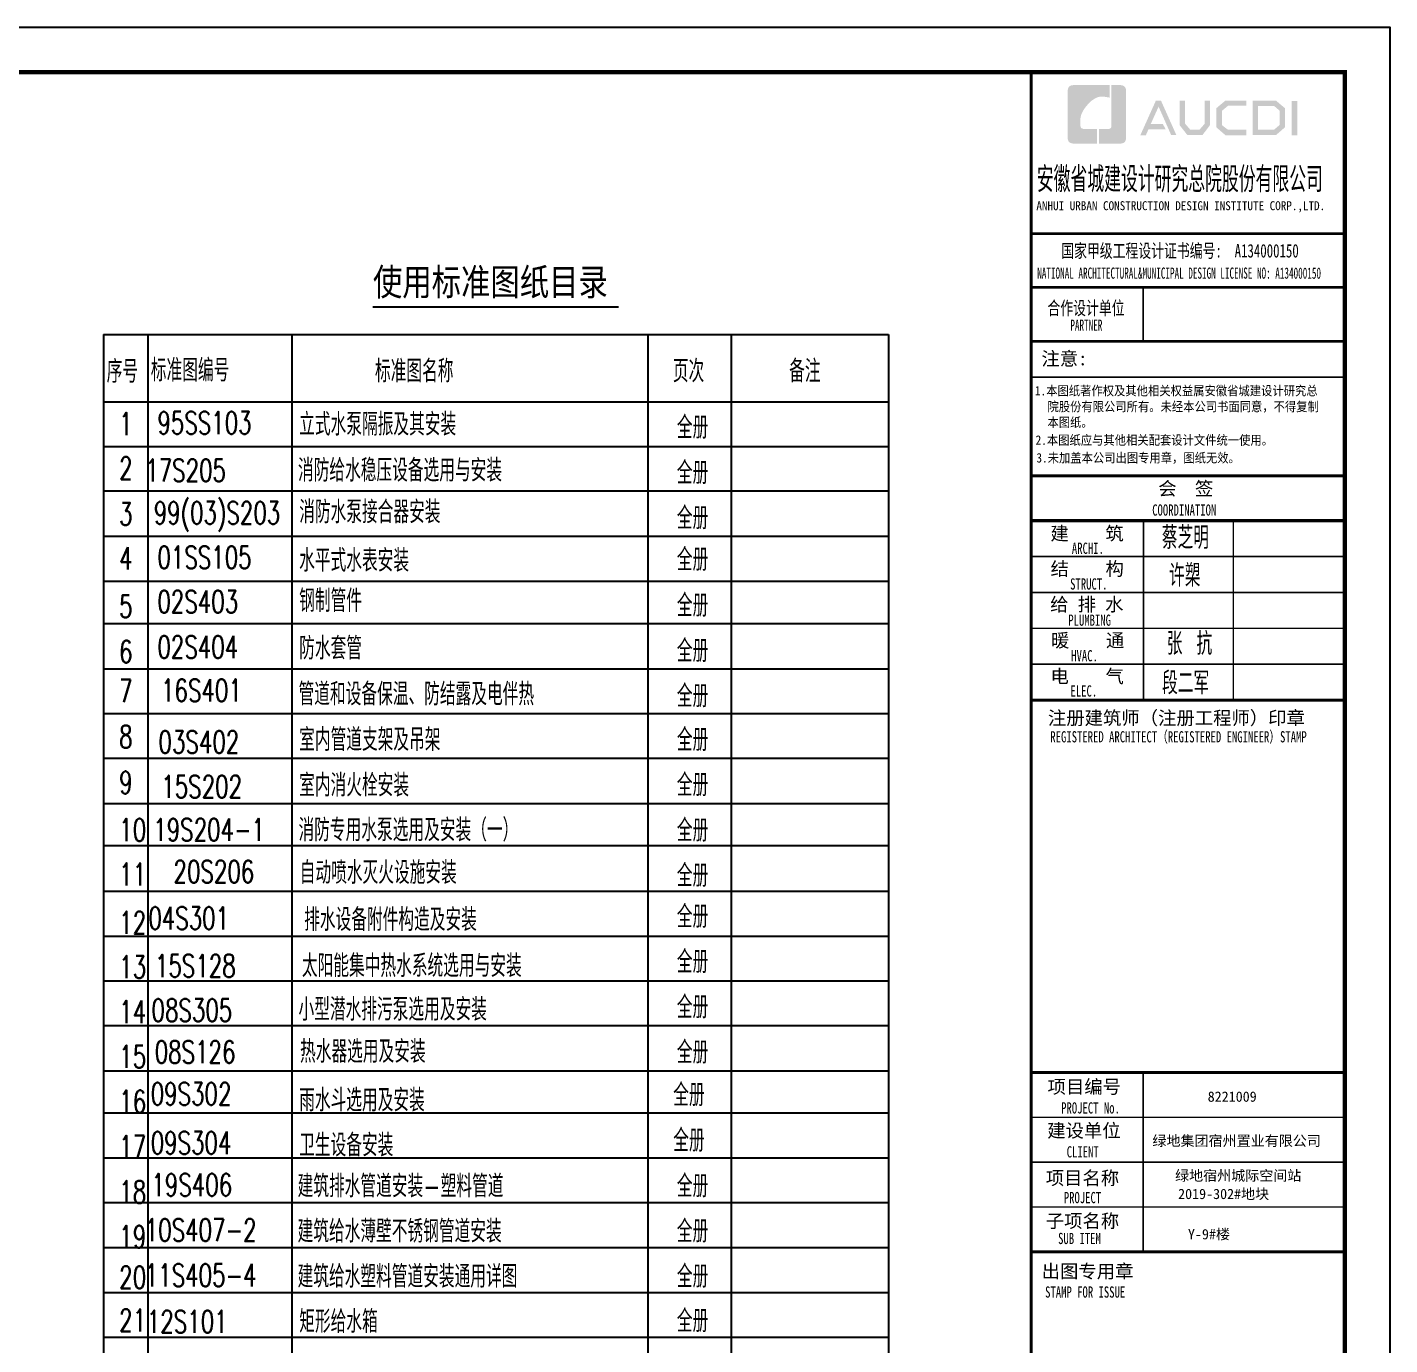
# Model space of a CAD drawing. Extents: x 27938 to 1507990, y 110129 to 923079.
# Drawn here: x 545766 to 576137, y 690488 to 719857 of the extents above; entities that cross this region are included whole.
import ezdxf
from ezdxf.enums import TextEntityAlignment as Align

# ---------------------------------------------------------------- set-up
doc = ezdxf.new("R2010")
doc.units = 0
doc.header["$LTSCALE"] = 1000
doc.header["$MEASUREMENT"] = 0
for name, color, linetype in [('0s-水标注', 7, 'Continuous'), ('PUB_TEXT', 4, 'Continuous'), ('图框', 140, 'Continuous'), ('图签文字', 147, 'Continuous')]:
    doc.layers.add(name, color=color, linetype=linetype)
doc.layers.add('yichutu', color=7, linetype='Continuous', true_color=0xffffff, plot=False)
doc.layers.add('图签', color=147, linetype='Continuous', lineweight=18)
doc.styles.add('HT', font='simhei.ttf')
doc.styles.add('HZ', font='txt', dxfattribs={"bigfont": 'hztxt'})
doc.styles.add('中森字体', font='', dxfattribs={"width": 0.8})
doc.styles.add('宋体', font='', dxfattribs={"height": 50})
doc.styles.add('建筑图签-1', font='simhei.ttf', dxfattribs={"width": 0.7})
doc.styles.add('建筑图签-2', font='TXT.shx', dxfattribs={"width": 0.5, "bigfont": 'HZTXT.shx'})
doc.styles.get('中森字体').set_extended_font_data('SimSun')
doc.styles.get('宋体').set_extended_font_data('SimSun')

# ---------------------------------------------------------------- blocks, each defined once
blk = doc.blocks.new('院标1')
h = blk.add_hatch(color=150)
h.dxf.hatch_style = 1
h.set_gradient(color1=(33, 113, 253), color2=(33, 113, 253), tint=1, name='INVCURVED')
edge = h.paths.add_edge_path()
edge.add_spline(control_points=[(116373, 648379), (116379, 648379), (116382, 648379), (116391, 648379), (116391, 648379), (116391, 648379), (116616, 648379), (116616, 648379), (116616, 648379), (116616, 648379), (116616, 648054), (116616, 648054), (116616, 648054), (116616, 648054), (116108, 648054), (116108, 648054), (116108, 648054), (116028, 648054), (115963, 648111), (115963, 648199), (115963, 648199), (115963, 648199), (115963, 649215), (115963, 649215), (115963, 649215), (115963, 649295), (116018, 649360), (116108, 649360), (116108, 649360), (116108, 649360), (116897, 649360), (116897, 649360), (116897, 649360), (116897, 649360), (116897, 649080), (116897, 649080), (116897, 649080), (116897, 649080), (116566, 649140), (116356, 648859), (116356, 648859), (116245, 648719), (116240, 648545), (116247, 648466), (116247, 648466), (116254, 648386), (116247, 648466), (116247, 648466), (116247, 648466), (116247, 648466), (116258, 648374), (116373, 648379)], knot_values=[0, 0, 0, 0, 0.071429, 0.071429, 0.071429, 0.107143, 0.142857, 0.142857, 0.142857, 0.178571, 0.214286, 0.214286, 0.214286, 0.25, 0.285714, 0.285714, 0.285714, 0.321429, 0.357143, 0.357143, 0.357143, 0.392857, 0.428571, 0.428571, 0.428571, 0.464286, 0.5, 0.5, 0.5, 0.535714, 0.571429, 0.571429, 0.571429, 0.607143, 0.642857, 0.642857, 0.642857, 0.678571, 0.714286, 0.714286, 0.714286, 0.75, 0.785714, 0.785714, 0.785714, 0.821429, 0.857143, 0.857143, 0.857143, 0.928571, 1, 1, 1, 1], degree=3, periodic=0)
h = blk.add_hatch(color=150)
h.dxf.hatch_style = 1
h.set_gradient(color1=(33, 113, 253), color2=(33, 113, 253), tint=1, name='INVCURVED')
edge = h.paths.add_edge_path()
edge.add_spline(control_points=[(117268, 649215), (117268, 649215), (117268, 648199), (117268, 648199), (117268, 648199), (117268, 648114), (117212, 648054), (117123, 648054), (117123, 648054), (117123, 648054), (116663, 648054), (116663, 648054), (116663, 648054), (116663, 648054), (116663, 648379), (116663, 648379), (116663, 648379), (116663, 648379), (116865, 648379), (116865, 648379), (116865, 648379), (116907, 648379), (116941, 648413), (116941, 648455), (116941, 648455), (116941, 648455), (116941, 649360), (116941, 649360), (116941, 649360), (116941, 649360), (117123, 649360), (117123, 649360), (117123, 649360), (117204, 649360), (117268, 649306), (117268, 649215)], knot_values=[0, 0, 0, 0, 0.1, 0.1, 0.1, 0.15, 0.2, 0.2, 0.2, 0.25, 0.3, 0.3, 0.3, 0.35, 0.4, 0.4, 0.4, 0.45, 0.5, 0.5, 0.5, 0.55, 0.6, 0.6, 0.6, 0.65, 0.7, 0.7, 0.7, 0.75, 0.8, 0.8, 0.8, 0.9, 1, 1, 1, 1], degree=3, periodic=0)
blk = doc.blocks.new('TK')
at = {"layer": '图框'}
h = blk.add_hatch(color=256, dxfattribs=at)
h.paths.add_polyline_path([(547288, 547072), (547414, 547072), (547414, 546302), (547288, 546302)])
h.paths.add_polyline_path([(546536, 546956), (546536, 546430), (546896, 546430), (547020, 546536), (547020, 546855), (546900, 546956)], flags=16)
h.paths.add_polyline_path([(546418, 547074), (546418, 546311), (546940, 546311), (547138, 546482), (547138, 546910), (546943, 547074)])
h.paths.add_polyline_path([(546275, 547077), (546275, 546962), (545868, 546962), (545735, 546851), (545735, 546531), (545868, 546429), (546277, 546429), (546277, 546307), (545813, 546307), (545611, 546481), (545611, 546910), (545809, 547077)])
h.paths.add_polyline_path([(544792, 547075), (544912, 547075), (544912, 546565), (545026, 546433), (545237, 546433), (545351, 546565), (545351, 547075), (545465, 547075), (545465, 546528), (545301, 546311), (544963, 546311), (544792, 546530)])
h.paths.add_polyline_path([(544260, 547074), (544377, 547074), (544719, 546310), (544603, 546310), (544322, 546944), (544147, 546556), (544418, 546556), (544479, 546440), (544098, 546440), (544039, 546308), (543916, 546308)])
for p, q in [((541480, 544114), (548480, 544114)), ((541480, 544114), (548480, 544114)), ((541480, 542914), (548480, 542914))]:
    blk.add_line(p, q, dxfattribs=at)
blk.add_lwpolyline([(465375, 548714), (549475, 548714), (549475, 489314), (465375, 489314)], close=True, dxfattribs=at)
blk.add_lwpolyline([(465375, 548714), (549475, 548714), (549475, 489314), (465375, 489314)], close=True, dxfattribs=at)
at = {"layer": '图框', "const_width": 100}
blk.add_lwpolyline([(548475, 490314), (548475, 547714), (467875, 547714), (467875, 490314)], close=True, dxfattribs=at)
at = {"layer": '图框'}
for points, const_width in [([(541480, 490314), (541480, 547714)], 70), ([(541480, 544114), (548480, 544114)], 60), ([(541480, 542914), (548480, 542914)], 60), ([(541480, 542914), (548480, 542914)], 60), ([(543980, 542914), (543980, 541714)], 35), ([(541480, 541714), (548480, 541714)], 60), ([(541480, 541714), (548480, 541714)], 60), ([(541480, 540913), (548480, 540913)], 35), ([(541488, 538714), (548488, 538714)], 60), ([(541488, 537714), (548488, 537714)], 70), ([(541488, 537714), (548488, 537714)], 70), ([(543988, 537714), (543988, 533714)], 35), ([(545988, 537714), (545988, 533714)], 35), ([(541488, 536914), (548488, 536914)], 35), ([(541488, 536114), (548488, 536114)], 35), ([(541488, 535314), (548488, 535314)], 35), ([(541488, 534514), (548488, 534514)], 35), ([(541488, 533714), (548488, 533714)], 70), ([(541480, 525414), (548480, 525414)], 70), ([(541480, 525414), (548480, 525414)], 70), ([(543980, 521414), (543980, 525414)], 35), ([(541480, 524414), (548480, 524414)], 35), ([(541480, 523414), (548480, 523414)], 35), ([(541480, 522414), (548480, 522414)], 35), ([(548480, 521414), (541480, 521414)], 70)]:
    blk.add_lwpolyline(points, dxfattribs=dict(at, const_width=const_width))
blk.add_blockref('院标1', (426331, -101935))
for s, height, style, width, p in [('ANHUI URBAN CONSTRUCTION DESIGN INSTITUTE CORP.,LTD.', 200, '建筑图签-1', 0.91, (541598, 544636)), ('NATIONAL ARCHITECTURAL&MUNICIPAL DESIGN LICENSE NO: A134000150', 250, '建筑图签-1', 0.6, (541617, 543108)), ('PARTNER', 250, '建筑图签-1', 0.6, (542355, 541947)), ('1.本图纸著作权及其他相关权益属安徽省城建设计研究总', 210, 'HT', 0.88, (541566, 540507)), ('院股份有限公司所有。未经本公司书面同意，不得复制', 210, 'HT', 0.88, (541845, 540153)), ('本图纸。', 210, 'HT', 0.88, (541845, 539803)), (' 2.本图纸应与其他相关配套设计文件统一使用。 ', 210, 'HT', 0.88, (541455, 539406)), ('3.未加盖本公司出图专用章，图纸无效。', 210, 'HT', 0.88, (541598, 539011)), ('COORDINATION', 250, '建筑图签-1', 0.7, (544180, 537827)), ('ARCHI.', 250, '建筑图签-1', 0.7, (542389, 536975)), ('STRUCT.', 250, '建筑图签-1', 0.7, (542350, 536179)), ('PLUMBING', 250, '建筑图签-1', 0.7, (542309, 535372)), ('HVAC.', 250, '建筑图签-1', 0.7, (542374, 534579)), ('ELEC.', 250, '建筑图签-1', 0.7, (542358, 533794)), ('REGISTERED ARCHITECT（REGISTERED ENGINEER）STAMP', 250, '建筑图签-1', 0.7, (541909, 532772)), ('PROJECT No.', 250, '建筑图签-1', 0.7, (542150, 524499, -1799)), ('CLIENT', 250, '建筑图签-1', 0.7, (542274, 523520)), ('PROJECT', 250, '建筑图签-1', 0.7, (542209, 522500)), ('SUB ITEM', 250, '建筑图签-1', 0.7, (542082, 521589)), ('STAMP FOR ISSUE', 250, '建筑图签-1', 0.7, (541793, 520395))]:
    blk.add_text(s, height=height, dxfattribs=dict(at, style=style, width=width)).set_placement(p)
at = {"layer": '图签', "color": 2, "style": '宋体'}
for s, height, p in [('8221009', 229.3, (545417, 524761)), ('绿地集团宿州置业有限公司', 229.34, (544185, 523776)), ('绿地宿州城际空间站', 229.3, (544690, 523001)), ('2019-302#地块', 229.34, (544757, 522592)), ('Y-9#楼', 229.3, (544977, 521695))]:
    blk.add_text(s, height=height, dxfattribs=at).set_placement(p)
at = {"layer": '图签文字', "color": 7, "style": '建筑图签-1'}
for s, height, width, p in [('安徽省城建设计研究总院股份有限公司', 500, 0.55, (541608, 545091)), ('国家甲级工程设计证书编号:  A134000150', 300, 0.7, (542152, 543581)), ('合作设计单位', 300, 0.7, (541845, 542304))]:
    blk.add_text(s, height=height, dxfattribs=dict(at, width=width)).set_placement(p)
for s, p in [('注意:', (541711, 541177)), ('会  签', (544315, 538281)), ('建    筑', (541910, 537280)), ('结    构', (541914, 536493)), ('给 排 水', (541905, 535699)), ('暖    通', (541923, 534896)), ('电    气', (541913, 534096)), ('注册建筑师（注册工程师）印章', (541855, 533167)), ('项目编号', (541848, 524946)), ('建设单位', (541840, 523969)), ('项目名称', (541807, 522911)), ('子项名称', (541807, 521954)), ('出图专用章', (541716, 520832))]:
    blk.add_text(s, height=300, dxfattribs=at).set_placement(p)
at = {"layer": '图签文字', "color": 1, "style": '建筑图签-2', "width": 0.7}
for s, p in [('蔡芝明', (544395, 537085)), ('许槊', (544555, 536242)), ('张 抗', (544505, 534724)), ('段二军', (544401, 533845))]:
    blk.add_text(s, height=500, dxfattribs=at).set_placement(p)
blk = doc.blocks.new('yct-841-594-84100-59399.9999999999-100-1000.0')
at = {"layer": 'yichutu', "color": 7, "true_color": 0xffffff}
blk.add_lwpolyline([(0, 0), (0, 59400), (84100, 59400), (84100, 0)], close=True, dxfattribs=at)

msp = doc.modelspace()

# ---------------------------------------------------------------- linework, layer by layer
at = {"layer": '0s-水标注'}
for p, q in [((547462.9, 713006.8), (564962.9, 713006.8)), ((547462.9, 713006.8), (547462.9, 673650.9)), ((548462.9, 673650.9), (548462.9, 713006.8)), ((551672.9, 673650.9), (551672.9, 713006.8)), ((559603.8, 673650.9), (559603.8, 713006.8)), ((561462.9, 673650.9), (561462.9, 713006.8)), ((564962.9, 713006.8), (564962.9, 673650.9)), ((564962.9, 711501.8), (547462.9, 711501.8)), ((564962.9, 710501.8), (547462.9, 710501.8)), ((564962.9, 709511.8), (547462.9, 709511.8)), ((564962.9, 708506.8), (547462.9, 708506.8)), ((564962.9, 707501.8), (547462.9, 707501.8)), ((564962.9, 706560.8), (547462.9, 706560.8)), ((564962.9, 705548.8), (547462.9, 705548.8)), ((564962.9, 704553.8), (547462.9, 704553.8)), ((564962.9, 703553.8), (547462.9, 703553.8)), ((564962.9, 702548.8), (547462.9, 702548.8)), ((564962.9, 701607.8), (547462.9, 701607.8)), ((564962.9, 700590.8), (547462.9, 700590.8)), ((564962.9, 699588.8), (547462.9, 699588.8)), ((564962.9, 698593.8), (547462.9, 698593.8)), ((564962.9, 697593.8), (547462.9, 697593.8)), ((564962.9, 696588.8), (547462.9, 696588.8)), ((564962.9, 695647.8), (547462.9, 695647.8)), ((564962.9, 694647.8), (547462.9, 694647.8)), ((564962.9, 693647.8), (547462.9, 693647.8)), ((564962.9, 692647.8), (547462.9, 692647.8)), ((564962.9, 691647.8), (547462.9, 691647.8)), ((564962.9, 690647.8), (547462.9, 690647.8))]:
    msp.add_line(p, q, dxfattribs=at)
at = {"layer": 'PUB_TEXT', "ltscale": 1.5, "const_width": 48}
msp.add_lwpolyline([(553463.1, 713622.7), (558949.7, 713622.7)], dxfattribs=at)

# ---------------------------------------------------------------- block references
msp.add_blockref('TK', (26661.9, 171143.3))
at = {"layer": 'yichutu'}
msp.add_blockref('yct-841-594-84100-59399.9999999999-100-1000.0', (492036.9, 660457), dxfattribs=at)

# ---------------------------------------------------------------- texts
at = {"layer": '0s-水标注', "style": 'HZ', "width": 0.7}
for s, p in [('标准图编号', (548519.9, 711959.8)), ('序号', (547536.7, 711932.7)), ('标准图名称', (553516.7, 711941.2)), ('页次', (560156.3, 711941.2)), ('备注', (562748.9, 711941.2)), ('立式水泵隔振及其安装', (551827.2, 710754.3)), ('1', (547815.1, 710767.3)), ('95SS103', (548667.2, 710788.9)), ('全册', (560245.4, 710686.8)), ('2', (547815.1, 709777.3)), ('消防给水稳压设备选用与安装', (551799.7, 709729.2)), ('全册', (560245.4, 709674.4)), ('3', (547815.1, 708758)), ('99(03)S203', (548584.7, 708782.1)), ('消防水泵接合器安装', (551827.2, 708800.7)), ('全册', (560245.4, 708667.4)), ('4', (547815.1, 707767.3)), ('01SS105', (548667.2, 707789.5)), ('水平式水表安装', (551827.2, 707720.5)), ('全册', (560245.4, 707740.8)), ('钢制管件', (551827.2, 706821.5)), ('5', (547815.1, 706699.3)), ('02S403', (548667.2, 706801.5)), ('全册', (560245.4, 706718.8)), ('6', (547815.1, 705689.5)), ('02S404', (548667.2, 705791.3)), ('防水套管', (551827.2, 705763.3)), ('全册', (560245.4, 705706.4)), ('7', (547815.1, 704815)), ('16S401', (548748.6, 704824.9)), ('管道和设备保温、防结露及电伴热', (551813.6, 704741.2)), ('全册', (560245.4, 704699.4)), ('8', (547815.1, 703793.7)), ('03S402', (548692.4, 703673.7)), ('室内管道支架及吊架', (551827.2, 703725.1)), ('全册', (560245.4, 703723.8)), ('9', (547815.1, 702771)), ('15S202', (548753.5, 702680.2)), ('室内消火栓安装', (551827.2, 702708.8)), ('全册', (560245.4, 702716.8)), ('全册', (560245.4, 701704.4)), ('全册', (560245.4, 700697.4)), ('全册', (560245.4, 699782.8)), ('全册', (560245.4, 698775.8)), ('全册', (560245.4, 697763.4)), ('全册', (560245.4, 696756.4)), ('全册', (560164.3, 695806.7)), ('全册', (560164.3, 694792.7)), ('全册', (560245.4, 693775.8)), ('全册', (560245.4, 692768.8)), ('全册', (560245.4, 691761.8)), ('全册', (560245.4, 690768.8))]:
    msp.add_text(s, height=500, dxfattribs=at).set_placement(p)
msp.add_text('17S205 ', height=500, dxfattribs=at).set_placement((549452.2, 709979.7), align=Align.MIDDLE)
at = {"layer": '0s-水标注', "color": 0, "style": 'HZ', "width": 0.7}
for s, p in [('10', (547815.1, 701715)), ('消防专用水泵选用及安装（一）', (551812, 701711.9)), ('自动喷水灭火设施安装', (551839.5, 700761.7)), ('11', (547815.1, 700724.7)), ('12', (547815.1, 699647.4)), ('排水设备附件构造及安装', (551937.4, 699712.7)), ('13', (547815.1, 698659.1)), ('15S128', (548612.1, 698685.1)), ('太阳能集中热水系统选用与安装', (551887.8, 698685.1)), ('小型潜水排污泵选用及安装', (551812, 697711.6)), ('14', (547815.1, 697659.1)), ('15', (547815.1, 696659.1)), ('08S126', (548606.7, 696765)), ('热水器选用及安装', (551846.1, 696772.9)), ('16', (547815.1, 695659.1)), ('雨水斗选用及安装', (551827, 695687.8)), ('卫生设备安装', (551827, 694686)), ('17', (547815.1, 694652.1)), ('建筑排水管道安装-塑料管道', (551791.4, 693773.4)), ('18', (547815.1, 693645.1)), ('19', (547815.1, 692645.1)), ('建筑给水薄壁不锈钢管道安装', (551791.4, 692766.4)), ('20', (547815.1, 691740.1)), ('建筑给水塑料管道安装通用详图', (551791.4, 691759.4)), ('21', (547815.1, 690783.9)), ('矩形给水箱', (551828.4, 690753.2))]:
    msp.add_text(s, height=500, dxfattribs=at).set_placement(p)
for s, p in [('19S204-1', (549819.9, 701968.5)), ('20S206', (549926.8, 701036)), ('04S301', (549364.6, 699997)), ('08S305', (549435.9, 697945.1)), ('09S302', (549417.1, 696081.4)), ('09S304', (549417.1, 694988.8)), ('19S406', (549433.1, 694052.1)), ('10S407-2', (549630.4, 693045.1)), ('11S405-4', (549630.4, 692038.1)), ('12S101', (549331.5, 691003.8))]:
    msp.add_text(s, height=500, dxfattribs=at).set_placement(p, align=Align.MIDDLE)
at = {"layer": 'PUB_TEXT', "style": '中森字体', "width": 0.8}
msp.add_text('使用标准图纸目录', height=600, dxfattribs=at).set_placement((553470.8, 713878.8))

doc.saveas('drawing.dxf')
